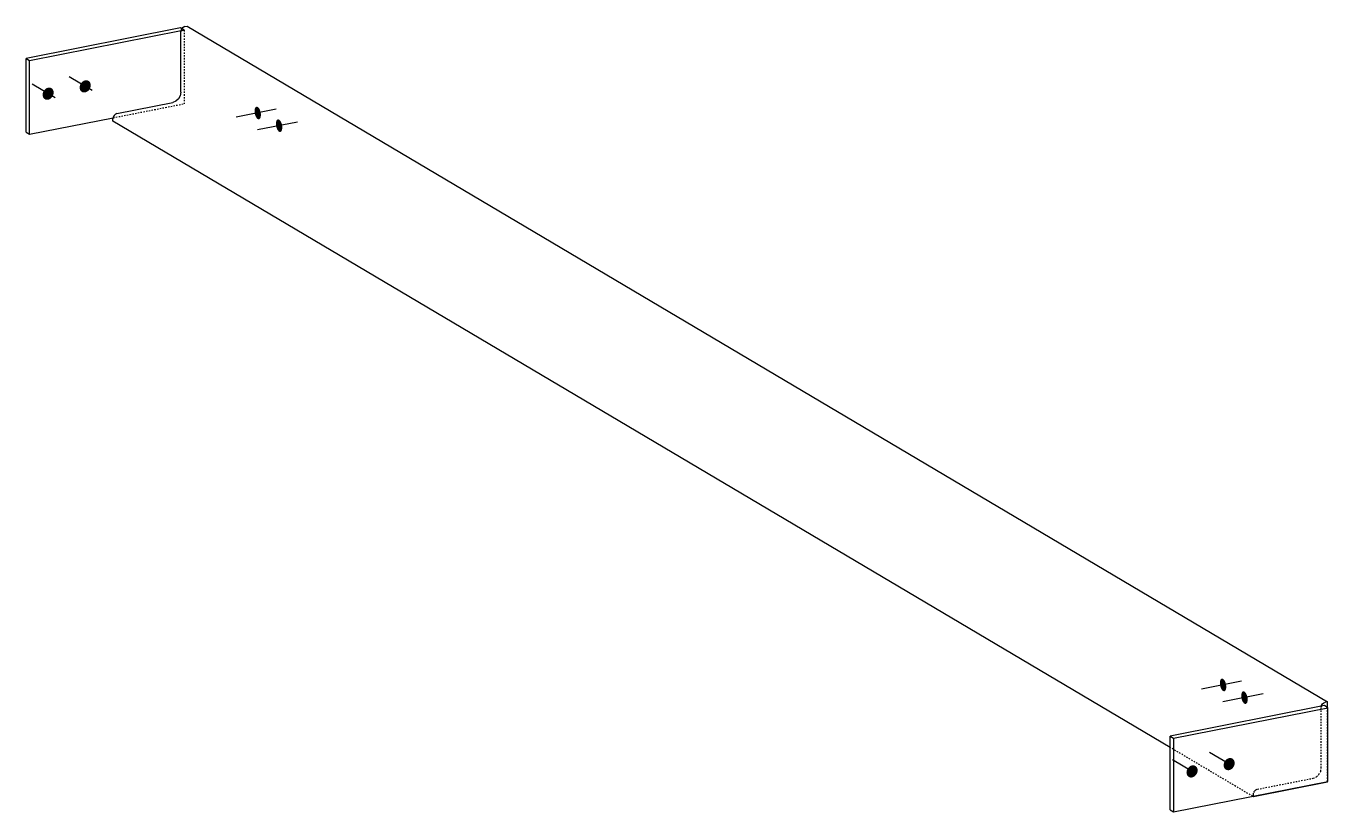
# Model space of a CAD drawing. Header units: millimetres. Extents: x 14 to 31641, y 3 to 1116.
# Drawn here: x 14 to 1840, y 14 to 1116 of the extents above; entities that cross this region are included whole.
import ezdxf

# ---------------------------------------------------------------- set-up
doc = ezdxf.new("R2010")
doc.units = ezdxf.units.MM
doc.linetypes.add('DXK_LINE_DOT2', pattern=[3.9198, 1.9599, -1.9599])
doc.layers.add('STÅL', color=7, linetype='Continuous')

msp = doc.modelspace()

# ---------------------------------------------------------------- hatches: boundary and pattern name
at = {"layer": 'STÅL', "linetype": 'Continuous'}
for points in [[(39.1, 1025.1), (40.2, 1026.7), (41.5, 1028), (43, 1029), (44.6, 1029.6), (46.2, 1030), (47.8, 1029.9), (49.3, 1029.5), (50.6, 1028.7), (51.7, 1027.6), (52.5, 1026.2), (53, 1024.7), (53.2, 1022.9), (53, 1021.1), (52.5, 1019.4), (51.7, 1017.7), (50.6, 1016.1), (49.3, 1014.8), (47.8, 1013.8), (46.2, 1013.1), (44.6, 1012.8), (43, 1012.9), (41.5, 1013.3), (40.2, 1014.1), (39.1, 1015.2), (38.3, 1016.6), (37.8, 1018.1), (37.6, 1019.9), (37.8, 1021.7), (38.3, 1023.4)], [(91, 1035.4), (92.1, 1036.9), (93.5, 1038.2), (94.9, 1039.2), (96.5, 1039.9), (98.2, 1040.2), (99.8, 1040.2), (101.2, 1039.7), (102.6, 1039), (103.7, 1037.9), (104.5, 1036.5), (105, 1034.9), (105.1, 1033.2), (105, 1031.4), (104.5, 1029.6), (103.6, 1027.9), (102.6, 1026.4), (101.2, 1025.1), (99.7, 1024.1), (98.2, 1023.4), (96.5, 1023.1), (94.9, 1023.1), (93.4, 1023.6), (92.1, 1024.3), (91, 1025.4), (90.2, 1026.8), (89.7, 1028.4), (89.5, 1030.1), (89.7, 1031.9), (90.2, 1033.7)], [(343.4, 995.2), (343.7, 993.3), (343.8, 991.5), (343.6, 989.8), (343.3, 988.3), (342.9, 987.1), (342.2, 986.2), (341.4, 985.7), (340.6, 985.5), (339.6, 985.7), (338.7, 986.3), (337.8, 987.2), (336.9, 988.5), (336.2, 990), (335.6, 991.7), (335.1, 993.5), (334.8, 995.4), (334.8, 997.2), (334.9, 998.9), (335.2, 1000.4), (335.7, 1001.6), (336.3, 1002.5), (337.1, 1003), (338, 1003.2), (338.9, 1003), (339.8, 1002.4), (340.7, 1001.5), (341.6, 1000.2), (342.3, 998.7), (343, 997)], [(373.4, 977.4), (373.7, 975.5), (373.8, 973.7), (373.6, 972.1), (373.3, 970.6), (372.9, 969.3), (372.2, 968.4), (371.4, 967.9), (370.6, 967.7), (369.6, 967.9), (368.7, 968.5), (367.8, 969.5), (366.9, 970.7), (366.2, 972.2), (365.6, 973.9), (365.1, 975.8), (364.8, 977.6), (364.8, 979.4), (364.9, 981.1), (365.2, 982.6), (365.7, 983.8), (366.3, 984.7), (367.1, 985.3), (368, 985.4), (368.9, 985.2), (369.8, 984.6), (370.7, 983.7), (371.6, 982.4), (372.3, 980.9), (373, 979.2)], [(1697, 193.3), (1697.2, 191.4), (1697.3, 189.6), (1697.2, 187.9), (1696.9, 186.4), (1696.4, 185.2), (1695.7, 184.3), (1695, 183.7), (1694.1, 183.6), (1693.2, 183.8), (1692.2, 184.4), (1691.3, 185.3), (1690.5, 186.6), (1689.7, 188.1), (1689.1, 189.8), (1688.7, 191.6), (1688.4, 193.5), (1688.3, 195.3), (1688.4, 197), (1688.7, 198.4), (1689.2, 199.7), (1689.9, 200.6), (1690.6, 201.1), (1691.5, 201.3), (1692.4, 201.1), (1693.4, 200.5), (1694.3, 199.5), (1695.1, 198.3), (1695.9, 196.8), (1696.5, 195.1)], [(1727, 175.5), (1727.2, 173.6), (1727.3, 171.8), (1727.2, 170.1), (1726.9, 168.6), (1726.4, 167.4), (1725.7, 166.5), (1725, 166), (1724.1, 165.8), (1723.2, 166), (1722.2, 166.6), (1721.3, 167.6), (1720.5, 168.8), (1719.7, 170.3), (1719.1, 172), (1718.7, 173.8), (1718.4, 175.7), (1718.3, 177.5), (1718.4, 179.2), (1718.7, 180.7), (1719.2, 181.9), (1719.9, 182.8), (1720.6, 183.4), (1721.5, 183.5), (1722.4, 183.3), (1723.4, 182.7), (1724.3, 181.8), (1725.1, 180.5), (1725.9, 179), (1726.5, 177.3)], [(1643, 74.9), (1644.1, 76.5), (1645.5, 77.8), (1646.9, 78.8), (1648.5, 79.5), (1650.2, 79.8), (1651.8, 79.7), (1653.2, 79.3), (1654.6, 78.5), (1655.7, 77.4), (1656.5, 76.1), (1657, 74.5), (1657.1, 72.7), (1657, 71), (1656.5, 69.2), (1655.6, 67.5), (1654.6, 66), (1653.2, 64.7), (1651.7, 63.6), (1650.1, 63), (1648.5, 62.6), (1646.9, 62.7), (1645.4, 63.1), (1644.1, 63.9), (1643, 65), (1642.2, 66.4), (1641.7, 68), (1641.5, 69.7), (1641.7, 71.5), (1642.2, 73.3)], [(1695, 85.2), (1696.1, 86.7), (1697.4, 88), (1698.9, 89), (1700.5, 89.7), (1702.1, 90), (1703.7, 90), (1705.2, 89.6), (1706.5, 88.8), (1707.6, 87.7), (1708.4, 86.3), (1708.9, 84.7), (1709.1, 83), (1708.9, 81.2), (1708.4, 79.4), (1707.6, 77.7), (1706.5, 76.2), (1705.2, 74.9), (1703.7, 73.9), (1702.1, 73.2), (1700.5, 72.9), (1698.9, 73), (1697.4, 73.4), (1696.1, 74.2), (1695, 75.3), (1694.2, 76.6), (1693.7, 78.2), (1693.5, 79.9), (1693.7, 81.7), (1694.2, 83.5)]]:
    msp.add_hatch(color=96, dxfattribs=at).paths.add_polyline_path(points)

# ---------------------------------------------------------------- linework, layer by layer
at = {"layer": 'STÅL', "color": 2, "linetype": 'Continuous'}
for p, q in [((230.9, 1113.7), (14.4, 1070.9)), ((232.9, 1112.5), (230.9, 1113.7)), ((235.1, 1114.8), (233.2, 1113.1)), ((237.2, 1115.7), (235.1, 1114.8)), ((237.2, 1115.7), (240.2, 1116.3)), ((240.2, 1116.3), (1839.2, 169)), ((19.4, 1067.9), (231.8, 1109.9)), ((232, 1110.9), (231.6, 1108.4)), ((231.6, 1023.4), (231.6, 1108.4)), ((233.2, 1113.1), (232, 1110.9)), ((14.4, 1070.9), (19.4, 1067.9)), ((14.4, 967.5), (14.4, 1070.9)), ((19.4, 964.6), (19.4, 1067.9)), ((231.6, 1023.4), (230.7, 1018.5)), ((141.9, 993.5), (220.3, 1009)), ((224.6, 1010.7), (220.3, 1009)), ((228.3, 1014.1), (224.6, 1010.7)), ((230.7, 1018.5), (228.3, 1014.1)), ((19.4, 964.6), (136.6, 987.7)), ((136.7, 988.7), (136.3, 986.3)), ((136.3, 983), (136.3, 986.3)), ((138, 990.9), (136.7, 988.7)), ((139.8, 992.6), (138, 990.9)), ((141.9, 993.5), (139.8, 992.6)), ((14.4, 967.5), (19.4, 964.6)), ((1618.4, 105), (136.3, 983)), ((1831, 163.6), (1832.2, 165.9)), ((1832.2, 165.9), (1834, 167.5)), ((1834, 167.5), (1836.2, 168.4)), ((1839.2, 169), (1836.2, 168.4)), ((1839.2, 160.9), (1839.2, 169)), ((1834.9, 163.5), (1618.4, 120.7)), ((1623.4, 117.8), (1839.9, 160.5)), ((1830.8, 162.7), (1831, 163.6)), ((1839.9, 160.5), (1834.9, 163.5)), ((1839.9, 57.2), (1839.9, 160.5)), ((1618.4, 120.7), (1623.4, 117.8)), ((1618.4, 17.4), (1618.4, 120.7)), ((1623.4, 117.8), (1623.4, 14.4)), ((1623.4, 14.4), (1839.9, 57.2)), ((1839.2, 56.3), (1735.3, 35.7)), ((1839.2, 56.3), (1839.2, 57)), ((1735.3, 35.7), (1734.3, 36.3)), ((1735.3, 35.7), (1735.3, 36.5)), ((1618.4, 17.4), (1623.4, 14.4))]:
    msp.add_line(p, q, dxfattribs=at)
at = {"layer": 'STÅL', "color": 7, "linetype": 'DXK_LINE_DOT2'}
for p, q in [((231.8, 1109.9), (233.2, 1110.2)), ((235.9, 1110.7), (232.9, 1112.5)), ((233.2, 1110.2), (235.9, 1110.7)), ((235.9, 1110.7), (235.9, 1007.3)), ((136.6, 987.7), (235.9, 1007.3)), ((1830.5, 161.2), (1830.8, 162.7)), ((1830.5, 76.2), (1830.5, 161.2)), ((1839.2, 57), (1839.2, 160.9)), ((1734.3, 36.3), (1618.4, 105)), ((1829.7, 71.3), (1830.5, 76.2)), ((1740.9, 46.3), (1819.3, 61.7)), ((1819.3, 61.7), (1823.6, 63.5)), ((1823.6, 63.5), (1827.2, 66.9)), ((1827.2, 66.9), (1829.7, 71.3)), ((1735.3, 39), (1735.7, 41.5)), ((1735.3, 36.5), (1735.3, 39)), ((1735.7, 41.5), (1736.9, 43.7)), ((1736.9, 43.7), (1738.7, 45.4)), ((1738.7, 45.4), (1740.9, 46.3))]:
    msp.add_line(p, q, dxfattribs=at)
at = {"layer": 'STÅL', "color": 96, "linetype": 'Continuous'}
for p, q in [((107.3, 1025.7), (74.8, 1045)), ((55.4, 1015.5), (22.9, 1034.7)), ((365.2, 999.5), (308.9, 988.4)), ((395.2, 981.7), (338.9, 970.6)), ((1718.8, 197.6), (1662.5, 186.4)), ((1748.8, 179.8), (1692.5, 168.7)), ((1706.3, 78.5), (1673.8, 97.8)), ((1654.3, 68.3), (1621.8, 87.5))]:
    msp.add_line(p, q, dxfattribs=at)

doc.saveas('drawing.dxf')
